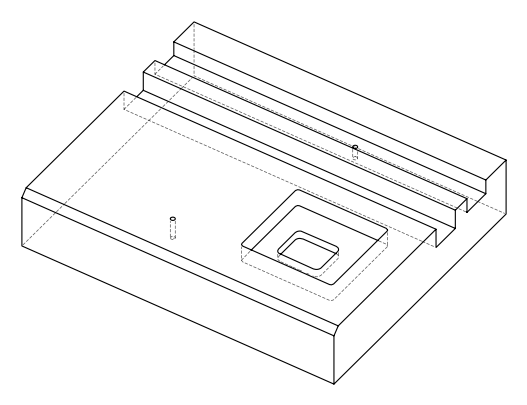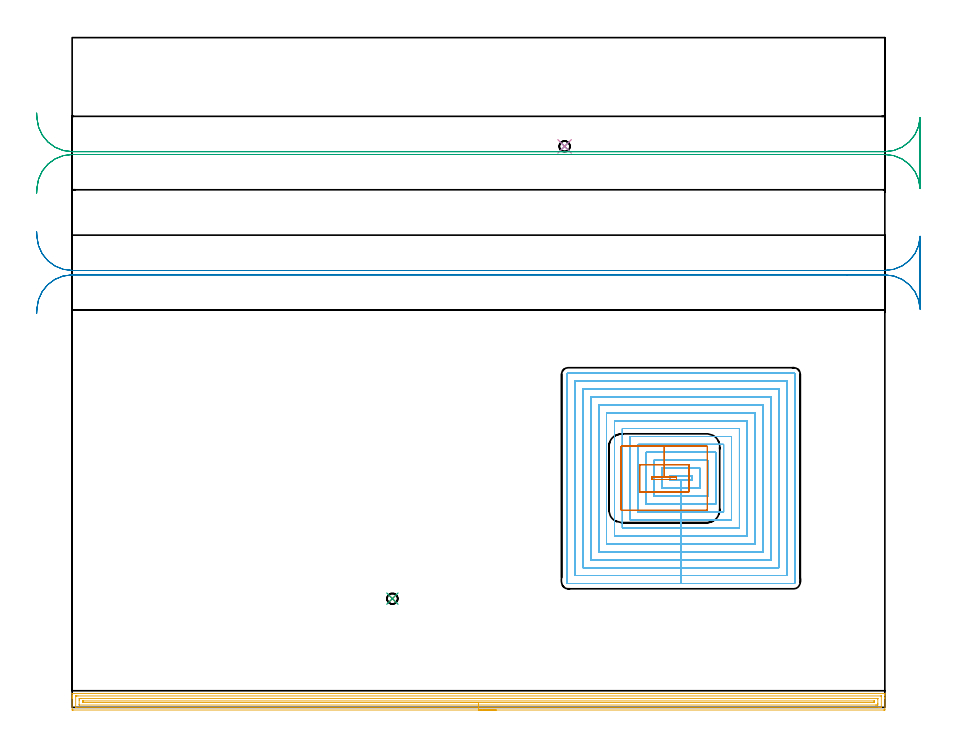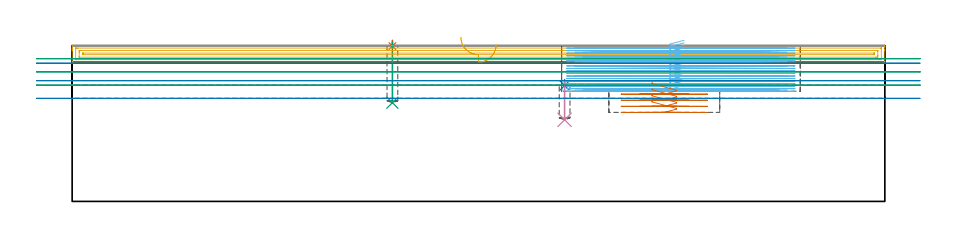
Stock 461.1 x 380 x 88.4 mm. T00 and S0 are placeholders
(PLAN: 9 operations, 5 tool changes, 168.1 min)
(1 SPOT_DRILL | STEP1POCKET | NXT0321_9005460120000 | 0.03 min | 0 mm3)
(2 SPOT_DRILL_1 | STEP1POCKET_1 | NXT0321_9005460120000 | 0.03 min | 2396 mm3)
(3 DRILL_BLIND_HOLE_INTO_CENTER | STEP1POCKET | NXT0301_032 | 0.14 min | 914 mm3)
(4 DRILL_BLIND_HOLE_INTO_CENTER_1 | STEP1POCKET_1 | NXT0301_032 | 0.09 min | 560 mm3)
(5 AREA_MILL | FG_CHAMFER_SURFACE | UGT0205_001 | 14.95 min | 20364 mm3)
(6 MILL_RECTANGULAR_POCKET | POCKET_RECTANGULAR_STRAIGHT | NXT0201_008 | Follow Part, ap 1.5, ae 75% | 136.3 min | 439582 mm3)
(7 MILL_RECTANGULAR_POCKET_1 | POCKET_RECTANGULAR_STRAIGHT_1 | UGT0201_132 | Follow Part, ap 3.5, ae 75% | 2.86 min | 37497 mm3)
(8 MILL_RECTANGULAR_SLOT | SLOT_RECTANGULAR | UGT0201_019 | Follow Part, ap 10, ae 75% | 7.13 min | 586062 mm3)
(9 MILL_RECTANGULAR_SLOT_1 | SLOT_RECTANGULAR_1 | UGT0201_019 | Follow Part, ap 10, ae 75% | 6.59 min | 427400 mm3)
(TOOL NXT0321_9005460120000 | NC Spot Drill, 142deg, 12mm, Carbide, Uncoated | D12 PA142 FL30 Z2)
(TOOL NXT0301_032 | Carbide Drill 6.1mm [860.1-0610-031A1-MM 2214] | D6.1 PA140 FL53 Z2)
(TOOL UGT0205_001 | Chamfer Mill 20 x 3 x 45 deg. | D20 FL50 Z2)
(TOOL NXT0201_008 | ENDMILL 6mm [2P460-0600-NA 1630] | D6 FL26 Z6)
(TOOL UGT0201_132 | Carbide End Mill 14.0 | D14 FL30 Z4)
(TOOL UGT0201_019 | End mill 40 mm | D40 FL63 Z6)
(OP 1 SPOT_DRILL)
G17 G21 G94 G90
T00 M6
G54
G17 G0 G90 X181.7 Y61.7 S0 M3
G43 Z98.4 H0
G94 G81 G98 Z88.137 F250. R91.4
G80
M5
M2
(OP 2 SPOT_DRILL_1)
G17 G21 G94 G90
T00 M6
G54
G17 G0 G90 X279.4 Y318.3 S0 M3
G43 Z98.4 H0
G94 G81 G98 Z65.737 F250. R69.
G80
M5
M2
(OP 3 DRILL_BLIND_HOLE_INTO_CENTER)
G17 G21 G94 G90
T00 M6
G54
G17 G0 G90 X181.7 Y61.7 S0 M3
G43 Z98.4 H1
G94 G81 G98 Z56. F250. R90.4
G80
M5
M2
(OP 4 DRILL_BLIND_HOLE_INTO_CENTER_1)
G17 G21 G94 G90
T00 M6
G54
G17 G0 G90 X279.4 Y318.3 S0 M3
G43 Z98.4 H1
G94 G81 G98 Z46.3 F250. R68.
G80
M5
M2
(OP 5 AREA_MILL)
G17 G21 G94 G90
T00 M6
G54
G17 G0 G90 X240.55 Y-1.5 S1061 M3
G43 Z98.4 H0
Z89.
G94 G1 X240.512 Z88.128 F250.
X240.398 Z87.264
X240.209 Z86.412
X239.947 Z85.58
X239.613 Z84.774
X239.21 Z84.
X238.742 Z83.264
X238.21 Z82.572
X237.621 Z81.929
X236.978 Z81.34
X236.286 Z80.808
X235.55 Z80.34
X234.776 Z79.937
X233.97 Z79.603
X233.138 Z79.341
X232.287 Z79.152
X231.422 Z79.038
X230.55 Z79.
X0.613
X0.056 Y-1.494 Z79.004
X0.01 Y-1.492 Z79.006
X0. Y-1.44 Z79.058
Y4.946 Z85.44
Y5.495 Z85.991
Y5.819 Z86.315
Y6.368 Z86.864
Y6.692 Z87.187
Y7.652 Z88.151
X0.004 Y7.778 Z88.27
X0.01 Y7.898 Z88.388
X0.166 Y7.9 Z88.4
X460.934
X461.09 Y7.898 Z88.388
X461.097 Y7.778 Z88.27
X461.1 Y7.651 Z88.151
Y7.342 Z87.841
Y6.692 Z87.187
Y5.495 Z85.991
Y4.946 Z85.44
Y-1.165 Z79.332
X461.096 Y-1.444 Z79.054
X461.09 Y-1.492 Z79.005
X461.04 Y-1.499 Z78.999
X460.487 Y-1.5 Z79.
X230.55
Y-0.086 Z80.414
X2.187 Y-0.085 Z80.415
X2.05 Y-0.084 Z80.416
X2.018 Y-0.081 Z80.419
X2.01 Y-0.078 Z80.422
X2.006 Y-0.07 Z80.43
X2.003 Y-0.042 Z80.458
X2. Y0.097 Z80.597
Y6.209 Z86.709
X2.002 Y6.339 Z86.839
X2.007 Y6.442 Z86.942
X2.01 Y6.472 Z86.972
X2.02 Y6.479 Z86.979
X2.058 Y6.48 Z86.98
X2.399 Y6.484 Z86.984
X2.61 Y6.485 Z86.985
X3.291 Y6.486 Z86.986
X458.913 Y6.485 Z86.985
X459.05 Y6.483 Z86.983
X459.082 Y6.481 Z86.981
X459.09 Y6.478 Z86.978
X459.094 Y6.47 Z86.97
X459.097 Y6.442 Z86.942
X459.1 Y6.303 Z86.803
Y0.191 Z80.691
X459.098 Y0.061 Z80.561
X459.093 Y-0.042 Z80.458
X459.09 Y-0.072 Z80.428
X459.081 Y-0.079 Z80.421
X459.042 Y-0.08 Z80.42
X458.702 Y-0.085 Z80.415
X458.49 Y-0.086 Z80.414
X457.809
X230.55
Y1.328 Z81.828
X4.184 Y1.329 Z81.829
X4.056 Y1.331 Z81.831
X4.022 Y1.334 Z81.834
X4.01 Y1.337 Z81.837
X4.007 Y1.347 Z81.847
X4.002 Y1.394 Z81.894
X4.001 Y1.454 Z81.954
X4. Y1.634 Z82.134
Y4.073 Z84.573
X4.001 Y4.253 Z84.753
X4.008 Y4.946 Z85.446
X4.01 Y5.035 Z85.535
X4.021 Y5.065 Z85.565
X4.061 Y5.067 Z85.567
X4.184 Y5.069 Z85.569
X4.949 Y5.071 Z85.571
X5.077 Y5.072 Z85.572
X456.916 Y5.071 Z85.571
X457.044 Y5.069 Z85.569
X457.078 Y5.066 Z85.566
X457.09 Y5.063 Z85.563
X457.093 Y5.053 Z85.553
X457.098 Y5.006 Z85.506
X457.099 Y4.946 Z85.446
X457.1 Y4.766 Z85.266
Y2.327 Z82.827
Y2.147 Z82.647
X457.092 Y1.454 Z81.954
X457.09 Y1.365 Z81.865
X457.079 Y1.335 Z81.835
X457.04 Y1.333 Z81.833
X456.916 Y1.331 Z81.831
X456.151 Y1.329 Z81.829
X456.023 Y1.328 Z81.828
X230.55
Y2.743 Z83.243
X6.09
X6.044 Y2.746 Z83.246
X6.014 Y2.749 Z83.249
X6.01 Y2.787 Z83.287
X6. Y3.171 Z83.671
Y3.2 Z83.7
X6.007 Y3.622 Z84.122
X6.01 Y3.643 Z84.143
X6.034 Y3.65 Z84.15
X6.115 Y3.655 Z84.155
X6.24 Y3.657 Z84.157
X455.01
X455.056 Y3.654 Z84.154
X455.086 Y3.651 Z84.151
X455.09 Y3.613 Z84.113
X455.1 Y3.229 Z83.729
Y3.2 Z83.7
X455.093 Y2.778 Z83.278
X455.091 Y2.757 Z83.257
X455.066 Y2.75 Z83.25
X454.985 Y2.745 Z83.245
X454.86 Y2.743 Z83.243
X230.55
X229.678 Z83.281
X228.814 Z83.395
X227.962 Z83.583
X227.13 Z83.846
X226.324 Z84.18
X225.55 Z84.582
X224.814 Z85.051
X224.122 Z85.582
X223.479 Z86.172
X222.89 Z86.815
X222.359 Z87.507
X221.89 Z88.243
X221.487 Z89.016
X221.153 Z89.822
X220.891 Z90.654
X220.702 Z91.506
X220.588 Z92.371
X220.55 Z93.243
G0 Z98.4
M5
M2
(OP 6 MILL_RECTANGULAR_POCKET)
G17 G21 G94 G90
T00 M6
G54
G17 G0 G90 X347.166 Y131.2 S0 M3
G43 Z98.4 H1
Z91.4
G94 G1 X339.2 Z89.265 F250.
Y128.8 Z88.622
X345.4 Z86.961
X351.6 F500.
Y131.2
X339.2
Y128.8
X345.4
Y124.3
X356.1
Y135.7
X334.7
Y124.3
X345.4
Y119.8
X360.6
Y140.2
X330.2
Y119.8
X345.4
Y115.3
X365.1
Y144.7
X325.7
Y115.3
X345.4
Y110.8
X369.6
Y149.2
X321.2
Y110.8
X345.4
Y106.3
X374.1
Y153.7
X316.7
Y106.3
X345.4
Y101.8
X378.6
Y158.2
X312.2
Y101.8
X345.4
Y97.3
X383.1
Y162.7
X307.7
Y97.3
X345.4
Y92.8
X387.6
Y167.2
X303.2
Y92.8
X345.4
Y88.3
X392.1
Y171.7
X298.7
Y88.3
X345.4
Y83.8
X396.6
Y176.2
X294.2
Y83.8
X345.4
Y79.3
X401.1
Y180.7
X289.7
Y79.3
X345.4
Y74.8
X405.6
Y185.2
X285.2
Y74.8
X345.4
Y70.3
X409.4
G3 X410.1 Y71. R0.7
G1 Y189.
G3 X409.4 Y189.7 R0.7
G1 X281.4
G3 X280.7 Y189. R0.7
G1 Y71.
G3 X281.4 Y70.3 R0.7
G1 X345.4
X346.4
G0 X347.166 Y131.2 Z89.961
G1 X339.2 Z87.826 F250.
Y128.8 Z87.183
X345.4 Z85.522
X351.6 F500.
Y131.2
X339.2
Y128.8
X345.4
Y124.3
X356.1
Y135.7
X334.7
Y124.3
X345.4
Y119.8
X360.6
Y140.2
X330.2
Y119.8
X345.4
Y115.3
X365.1
Y144.7
X325.7
Y115.3
X345.4
Y110.8
X369.6
Y149.2
X321.2
Y110.8
X345.4
Y106.3
X374.1
Y153.7
X316.7
Y106.3
X345.4
Y101.8
X378.6
Y158.2
X312.2
Y101.8
X345.4
Y97.3
X383.1
Y162.7
X307.7
Y97.3
X345.4
Y92.8
X387.6
Y167.2
X303.2
Y92.8
X345.4
Y88.3
X392.1
Y171.7
X298.7
Y88.3
X345.4
Y83.8
X396.6
Y176.2
X294.2
Y83.8
X345.4
Y79.3
X401.1
Y180.7
X289.7
Y79.3
X345.4
Y74.8
X405.6
Y185.2
X285.2
Y74.8
X345.4
Y70.3
X409.4
G3 X410.1 Y71. R0.7
G1 Y189.
G3 X409.4 Y189.7 R0.7
G1 X281.4
G3 X280.7 Y189. R0.7
G1 Y71.
G3 X281.4 Y70.3 R0.7
G1 X345.4
X346.4
G0 X347.166 Y131.2 Z88.522
G1 X339.2 Z86.388 F250.
Y128.8 Z85.745
X345.4 Z84.083
X351.6 F500.
Y131.2
X339.2
Y128.8
X345.4
Y124.3
X356.1
Y135.7
X334.7
Y124.3
X345.4
Y119.8
X360.6
Y140.2
X330.2
Y119.8
X345.4
Y115.3
X365.1
Y144.7
X325.7
Y115.3
X345.4
Y110.8
X369.6
Y149.2
X321.2
Y110.8
X345.4
Y106.3
X374.1
Y153.7
X316.7
Y106.3
X345.4
Y101.8
X378.6
Y158.2
X312.2
Y101.8
X345.4
Y97.3
X383.1
Y162.7
X307.7
Y97.3
X345.4
Y92.8
X387.6
Y167.2
X303.2
Y92.8
X345.4
Y88.3
X392.1
Y171.7
X298.7
Y88.3
X345.4
Y83.8
X396.6
Y176.2
X294.2
Y83.8
X345.4
Y79.3
X401.1
Y180.7
X289.7
Y79.3
X345.4
Y74.8
X405.6
Y185.2
X285.2
Y74.8
X345.4
Y70.3
X409.4
G3 X410.1 Y71. R0.7
G1 Y189.
G3 X409.4 Y189.7 R0.7
G1 X281.4
G3 X280.7 Y189. R0.7
G1 Y71.
G3 X281.4 Y70.3 R0.7
G1 X345.4
X346.4
G0 X347.166 Y131.2 Z87.083
G1 X339.2 Z84.949 F250.
Y128.8 Z84.306
X345.4 Z82.644
X351.6 F500.
Y131.2
X339.2
Y128.8
X345.4
Y124.3
X356.1
Y135.7
X334.7
Y124.3
X345.4
Y119.8
X360.6
Y140.2
X330.2
Y119.8
X345.4
Y115.3
X365.1
Y144.7
X325.7
Y115.3
X345.4
Y110.8
X369.6
Y149.2
X321.2
Y110.8
X345.4
Y106.3
X374.1
Y153.7
X316.7
Y106.3
X345.4
Y101.8
X378.6
Y158.2
X312.2
Y101.8
X345.4
Y97.3
X383.1
Y162.7
X307.7
Y97.3
X345.4
Y92.8
X387.6
Y167.2
X303.2
Y92.8
X345.4
Y88.3
X392.1
Y171.7
X298.7
Y88.3
X345.4
Y83.8
X396.6
Y176.2
X294.2
Y83.8
X345.4
Y79.3
X401.1
Y180.7
X289.7
Y79.3
X345.4
Y74.8
X405.6
Y185.2
X285.2
Y74.8
X345.4
Y70.3
X409.4
G3 X410.1 Y71. R0.7
G1 Y189.
G3 X409.4 Y189.7 R0.7
G1 X281.4
G3 X280.7 Y189. R0.7
G1 Y71.
G3 X281.4 Y70.3 R0.7
G1 X345.4
X346.4
G0 X347.166 Y131.2 Z85.644
G1 X339.2 Z83.51 F250.
Y128.8 Z82.867
X345.4 Z81.205
X351.6 F500.
Y131.2
X339.2
Y128.8
X345.4
Y124.3
X356.1
Y135.7
X334.7
Y124.3
X345.4
Y119.8
X360.6
Y140.2
X330.2
Y119.8
X345.4
Y115.3
X365.1
Y144.7
X325.7
Y115.3
X345.4
Y110.8
X369.6
Y149.2
X321.2
Y110.8
X345.4
Y106.3
X374.1
Y153.7
X316.7
Y106.3
X345.4
Y101.8
X378.6
Y158.2
X312.2
Y101.8
X345.4
Y97.3
X383.1
Y162.7
X307.7
Y97.3
X345.4
Y92.8
X387.6
Y167.2
X303.2
Y92.8
X345.4
Y88.3
X392.1
Y171.7
X298.7
Y88.3
X345.4
Y83.8
X396.6
Y176.2
X294.2
Y83.8
X345.4
Y79.3
X401.1
Y180.7
X289.7
Y79.3
X345.4
Y74.8
X405.6
Y185.2
X285.2
Y74.8
X345.4
Y70.3
X409.4
G3 X410.1 Y71. R0.7
G1 Y189.
G3 X409.4 Y189.7 R0.7
G1 X281.4
G3 X280.7 Y189. R0.7
G1 Y71.
G3 X281.4 Y70.3 R0.7
G1 X345.4
X346.4
G0 X347.166 Y131.2 Z84.205
G1 X339.2 Z82.071 F250.
Y128.8 Z81.428
X345.4 Z79.767
X351.6 F500.
Y131.2
X339.2
Y128.8
X345.4
Y124.3
X356.1
Y135.7
X334.7
Y124.3
X345.4
Y119.8
X360.6
Y140.2
X330.2
Y119.8
X345.4
Y115.3
X365.1
Y144.7
X325.7
Y115.3
X345.4
Y110.8
X369.6
Y149.2
X321.2
Y110.8
X345.4
Y106.3
X374.1
Y153.7
X316.7
Y106.3
X345.4
Y101.8
X378.6
Y158.2
X312.2
Y101.8
X345.4
Y97.3
X383.1
Y162.7
X307.7
Y97.3
X345.4
Y92.8
X387.6
Y167.2
X303.2
Y92.8
X345.4
Y88.3
X392.1
Y171.7
X298.7
Y88.3
X345.4
Y83.8
X396.6
Y176.2
X294.2
Y83.8
X345.4
Y79.3
X401.1
Y180.7
X289.7
Y79.3
X345.4
Y74.8
X405.6
Y185.2
X285.2
Y74.8
X345.4
Y70.3
X409.4
G3 X410.1 Y71. R0.7
G1 Y189.
G3 X409.4 Y189.7 R0.7
G1 X281.4
G3 X280.7 Y189. R0.7
G1 Y71.
G3 X281.4 Y70.3 R0.7
G1 X345.4
X346.4
G0 X347.166 Y131.2 Z82.767
G1 X339.2 Z80.632 F250.
Y128.8 Z79.989
X345.4 Z78.328
X351.6 F500.
Y131.2
X339.2
Y128.8
X345.4
Y124.3
X356.1
Y135.7
X334.7
Y124.3
X345.4
Y119.8
X360.6
Y140.2
X330.2
Y119.8
X345.4
Y115.3
X365.1
Y144.7
X325.7
Y115.3
X345.4
Y110.8
X369.6
Y149.2
X321.2
Y110.8
X345.4
Y106.3
X374.1
Y153.7
X316.7
Y106.3
X345.4
Y101.8
X378.6
Y158.2
X312.2
Y101.8
X345.4
Y97.3
X383.1
Y162.7
X307.7
Y97.3
X345.4
Y92.8
X387.6
Y167.2
X303.2
Y92.8
X345.4
Y88.3
X392.1
Y171.7
X298.7
Y88.3
X345.4
Y83.8
X396.6
Y176.2
X294.2
Y83.8
X345.4
Y79.3
X401.1
Y180.7
X289.7
Y79.3
X345.4
Y74.8
X405.6
Y185.2
X285.2
Y74.8
X345.4
Y70.3
X409.4
G3 X410.1 Y71. R0.7
G1 Y189.
G3 X409.4 Y189.7 R0.7
G1 X281.4
G3 X280.7 Y189. R0.7
G1 Y71.
G3 X281.4 Y70.3 R0.7
G1 X345.4
X346.4
G0 X347.166 Y131.2 Z81.328
G1 X339.2 Z79.193 F250.
Y128.8 Z78.55
X345.4 Z76.889
X351.6 F500.
Y131.2
X339.2
Y128.8
X345.4
Y124.3
X356.1
Y135.7
X334.7
Y124.3
X345.4
Y119.8
X360.6
Y140.2
X330.2
Y119.8
X345.4
Y115.3
X365.1
Y144.7
X325.7
Y115.3
X345.4
Y110.8
X369.6
Y149.2
X321.2
Y110.8
X345.4
Y106.3
X374.1
Y153.7
X316.7
Y106.3
X345.4
Y101.8
X378.6
Y158.2
X312.2
Y101.8
X345.4
Y97.3
X383.1
Y162.7
X307.7
Y97.3
X345.4
Y92.8
X387.6
Y167.2
X303.2
Y92.8
X345.4
Y88.3
X392.1
Y171.7
X298.7
Y88.3
X345.4
Y83.8
X396.6
Y176.2
X294.2
Y83.8
X345.4
Y79.3
X401.1
Y180.7
X289.7
Y79.3
X345.4
Y74.8
X405.6
Y185.2
X285.2
Y74.8
X345.4
Y70.3
X409.4
G3 X410.1 Y71. R0.7
G1 Y189.
G3 X409.4 Y189.7 R0.7
G1 X281.4
G3 X280.7 Y189. R0.7
G1 Y71.
G3 X281.4 Y70.3 R0.7
G1 X345.4
X346.4
G0 X347.166 Y131.2 Z79.889
G1 X339.2 Z77.754 F250.
Y128.8 Z77.111
X345.4 Z75.45
X351.6 F500.
Y131.2
X339.2
Y128.8
X345.4
Y124.3
X356.1
Y135.7
X334.7
Y124.3
X345.4
Y119.8
X360.6
Y140.2
X330.2
Y119.8
X345.4
Y115.3
X365.1
Y144.7
X325.7
Y115.3
X345.4
Y110.8
X369.6
Y149.2
X321.2
Y110.8
X345.4
Y106.3
X374.1
Y153.7
X316.7
Y106.3
X345.4
Y101.8
X378.6
Y158.2
X312.2
Y101.8
X345.4
Y97.3
X383.1
Y162.7
X307.7
Y97.3
X345.4
Y92.8
X387.6
Y167.2
X303.2
Y92.8
X345.4
Y88.3
X392.1
Y171.7
X298.7
Y88.3
X345.4
Y83.8
X396.6
Y176.2
X294.2
Y83.8
X345.4
Y79.3
X401.1
Y180.7
X289.7
Y79.3
X345.4
Y74.8
X405.6
Y185.2
X285.2
Y74.8
X345.4
Y70.3
X409.4
G3 X410.1 Y71. R0.7
G1 Y189.
G3 X409.4 Y189.7 R0.7
G1 X281.4
G3 X280.7 Y189. R0.7
G1 Y71.
G3 X281.4 Y70.3 R0.7
G1 X345.4
X346.4
G0 X347.166 Y131.2 Z78.45
G1 X339.2 Z76.315 F250.
Y128.8 Z75.672
X345.4 Z74.011
X351.6 F500.
Y131.2
X339.2
Y128.8
X345.4
Y124.3
X356.1
Y135.7
X334.7
Y124.3
X345.4
Y119.8
X360.6
Y140.2
X330.2
Y119.8
X345.4
Y115.3
X365.1
Y144.7
X325.7
Y115.3
X345.4
Y110.8
X369.6
Y149.2
X321.2
Y110.8
X345.4
Y106.3
X374.1
Y153.7
X316.7
Y106.3
X345.4
Y101.8
X378.6
Y158.2
X312.2
Y101.8
X345.4
Y97.3
X383.1
Y162.7
X307.7
Y97.3
X345.4
Y92.8
X387.6
Y167.2
X303.2
Y92.8
X345.4
Y88.3
X392.1
Y171.7
X298.7
Y88.3
X345.4
Y83.8
X396.6
Y176.2
X294.2
Y83.8
X345.4
Y79.3
X401.1
Y180.7
X289.7
Y79.3
X345.4
Y74.8
X405.6
Y185.2
X285.2
Y74.8
X345.4
Y70.3
X409.4
G3 X410.1 Y71. R0.7
G1 Y189.
G3 X409.4 Y189.7 R0.7
G1 X281.4
G3 X280.7 Y189. R0.7
G1 Y71.
G3 X281.4 Y70.3 R0.7
G1 X345.4
X346.4
G0 X347.166 Y131.2 Z77.011
G1 X339.2 Z74.877 F250.
Y128.8 Z74.233
X345.4 Z72.572
X351.6 F500.
Y131.2
X339.2
Y128.8
X345.4
Y124.3
X356.1
Y135.7
X334.7
Y124.3
X345.4
Y119.8
X360.6
Y140.2
X330.2
Y119.8
X345.4
Y115.3
X365.1
Y144.7
X325.7
Y115.3
X345.4
Y110.8
X369.6
Y149.2
X321.2
Y110.8
X345.4
Y106.3
X374.1
Y153.7
X316.7
Y106.3
X345.4
Y101.8
X378.6
Y158.2
X312.2
Y101.8
X345.4
Y97.3
X383.1
Y162.7
X307.7
Y97.3
X345.4
Y92.8
X387.6
Y167.2
X303.2
Y92.8
X345.4
Y88.3
X392.1
Y171.7
X298.7
Y88.3
X345.4
Y83.8
X396.6
Y176.2
X294.2
Y83.8
X345.4
Y79.3
X401.1
Y180.7
X289.7
Y79.3
X345.4
Y74.8
X405.6
Y185.2
X285.2
Y74.8
X345.4
Y70.3
X409.4
G3 X410.1 Y71. R0.7
G1 Y189.
G3 X409.4 Y189.7 R0.7
G1 X281.4
G3 X280.7 Y189. R0.7
G1 Y71.
G3 X281.4 Y70.3 R0.7
G1 X345.4
X346.4
G0 X347.166 Y131.2 Z75.572
G1 X339.2 Z73.438 F250.
Y128.8 Z72.795
X345.4 Z71.133
X351.6 F500.
Y131.2
X339.2
Y128.8
X345.4
Y124.3
X356.1
Y135.7
X334.7
Y124.3
X345.4
Y119.8
X360.6
Y140.2
X330.2
Y119.8
X345.4
Y115.3
X365.1
Y144.7
X325.7
Y115.3
X345.4
Y110.8
X369.6
Y149.2
X321.2
Y110.8
X345.4
Y106.3
X374.1
Y153.7
X316.7
Y106.3
X345.4
Y101.8
X378.6
Y158.2
X312.2
Y101.8
X345.4
Y97.3
X383.1
Y162.7
X307.7
Y97.3
X345.4
Y92.8
X387.6
Y167.2
X303.2
Y92.8
X345.4
Y88.3
X392.1
Y171.7
X298.7
Y88.3
X345.4
Y83.8
X396.6
Y176.2
X294.2
Y83.8
X345.4
Y79.3
X401.1
Y180.7
X289.7
Y79.3
X345.4
Y74.8
X405.6
Y185.2
X285.2
Y74.8
X345.4
Y70.3
X409.4
G3 X410.1 Y71. R0.7
G1 Y189.
G3 X409.4 Y189.7 R0.7
G1 X281.4
G3 X280.7 Y189. R0.7
G1 Y71.
G3 X281.4 Y70.3 R0.7
G1 X345.4
X346.4
G0 X347.166 Y131.2 Z74.133
G1 X339.2 Z71.999 F250.
Y128.8 Z71.356
X345.4 Z69.694
X351.6 F500.
Y131.2
X339.2
Y128.8
X345.4
Y124.3
X356.1
Y135.7
X334.7
Y124.3
X345.4
Y119.8
X360.6
Y140.2
X330.2
Y119.8
X345.4
Y115.3
X365.1
Y144.7
X325.7
Y115.3
X345.4
Y110.8
X369.6
Y149.2
X321.2
Y110.8
X345.4
Y106.3
X374.1
Y153.7
X316.7
Y106.3
X345.4
Y101.8
X378.6
Y158.2
X312.2
Y101.8
X345.4
Y97.3
X383.1
Y162.7
X307.7
Y97.3
X345.4
Y92.8
X387.6
Y167.2
X303.2
Y92.8
X345.4
Y88.3
X392.1
Y171.7
X298.7
Y88.3
X345.4
Y83.8
X396.6
Y176.2
X294.2
Y83.8
X345.4
Y79.3
X401.1
Y180.7
X289.7
Y79.3
X345.4
Y74.8
X405.6
Y185.2
X285.2
Y74.8
X345.4
Y70.3
X409.4
G3 X410.1 Y71. R0.7
G1 Y189.
G3 X409.4 Y189.7 R0.7
G1 X281.4
G3 X280.7 Y189. R0.7
G1 Y71.
G3 X281.4 Y70.3 R0.7
G1 X345.4
X346.4
G0 X347.166 Y131.2 Z72.694
G1 X339.2 Z70.56 F250.
Y128.8 Z69.917
X345.4 Z68.256
X351.6 F500.
Y131.2
X339.2
Y128.8
X345.4
Y124.3
X356.1
Y135.7
X334.7
Y124.3
X345.4
Y119.8
X360.6
Y140.2
X330.2
Y119.8
X345.4
Y115.3
X365.1
Y144.7
X325.7
Y115.3
X345.4
Y110.8
X369.6
Y149.2
X321.2
Y110.8
X345.4
Y106.3
X374.1
Y153.7
X316.7
Y106.3
X345.4
Y101.8
X378.6
Y158.2
X312.2
Y101.8
X345.4
Y97.3
X383.1
Y162.7
X307.7
Y97.3
X345.4
Y92.8
X387.6
Y167.2
X303.2
Y92.8
X345.4
Y88.3
X392.1
Y171.7
X298.7
Y88.3
X345.4
Y83.8
X396.6
Y176.2
X294.2
Y83.8
X345.4
Y79.3
X401.1
Y180.7
X289.7
Y79.3
X345.4
Y74.8
X405.6
Y185.2
X285.2
Y74.8
X345.4
Y70.3
X409.4
G3 X410.1 Y71. R0.7
G1 Y189.
G3 X409.4 Y189.7 R0.7
G1 X281.4
G3 X280.7 Y189. R0.7
G1 Y71.
G3 X281.4 Y70.3 R0.7
G1 X345.4
X346.4
G0 X347.166 Y131.2 Z71.256
G1 X339.2 Z69.121 F250.
Y128.8 Z68.478
X345.4 Z66.817
X351.6 F500.
Y131.2
X339.2
Y128.8
X345.4
Y124.3
X356.1
Y135.7
X334.7
Y124.3
X345.4
Y119.8
X360.6
Y140.2
X330.2
Y119.8
X345.4
Y115.3
X365.1
Y144.7
X325.7
Y115.3
X345.4
Y110.8
X369.6
Y149.2
X321.2
Y110.8
X345.4
Y106.3
X374.1
Y153.7
X316.7
Y106.3
X345.4
Y101.8
X378.6
Y158.2
X312.2
Y101.8
X345.4
Y97.3
X383.1
Y162.7
X307.7
Y97.3
X345.4
Y92.8
X387.6
Y167.2
X303.2
Y92.8
X345.4
Y88.3
X392.1
Y171.7
X298.7
Y88.3
X345.4
Y83.8
X396.6
Y176.2
X294.2
Y83.8
X345.4
Y79.3
X401.1
Y180.7
X289.7
Y79.3
X345.4
Y74.8
X405.6
Y185.2
X285.2
Y74.8
X345.4
Y70.3
X409.4
G3 X410.1 Y71. R0.7
G1 Y189.
G3 X409.4 Y189.7 R0.7
G1 X281.4
G3 X280.7 Y189. R0.7
G1 Y71.
G3 X281.4 Y70.3 R0.7
G1 X345.4
X346.4
G0 X347.166 Y131.2 Z69.817
G1 X339.2 Z67.682 F250.
Y128.8 Z67.039
X345.4 Z65.378
X351.6 F500.
Y131.2
X339.2
Y128.8
X345.4
Y124.3
X356.1
Y135.7
X334.7
Y124.3
X345.4
Y119.8
X360.6
Y140.2
X330.2
Y119.8
X345.4
Y115.3
X365.1
Y144.7
X325.7
Y115.3
X345.4
Y110.8
X369.6
Y149.2
X321.2
Y110.8
X345.4
Y106.3
X374.1
Y153.7
X316.7
Y106.3
X345.4
Y101.8
X378.6
Y158.2
X312.2
Y101.8
X345.4
Y97.3
X383.1
Y162.7
X307.7
Y97.3
X345.4
Y92.8
X387.6
Y167.2
X303.2
Y92.8
X345.4
Y88.3
X392.1
Y171.7
X298.7
Y88.3
X345.4
Y83.8
X396.6
Y176.2
X294.2
Y83.8
X345.4
Y79.3
X401.1
Y180.7
X289.7
Y79.3
X345.4
Y74.8
X405.6
Y185.2
X285.2
Y74.8
X345.4
Y70.3
X409.4
G3 X410.1 Y71. R0.7
G1 Y189.
G3 X409.4 Y189.7 R0.7
G1 X281.4
G3 X280.7 Y189. R0.7
G1 Y71.
G3 X281.4 Y70.3 R0.7
G1 X345.4
X346.4
G0 X347.166 Y131.2 Z68.378
G1 X339.2 Z66.243 F250.
Y128.8 Z65.6
X345.4 Z63.939
X351.6 F500.
Y131.2
X339.2
Y128.8
X345.4
Y124.3
X356.1
Y135.7
X334.7
Y124.3
X345.4
Y119.8
X360.6
Y140.2
X330.2
Y119.8
X345.4
Y115.3
X365.1
Y144.7
X325.7
Y115.3
X345.4
Y110.8
X369.6
Y149.2
X321.2
Y110.8
X345.4
Y106.3
X374.1
Y153.7
X316.7
Y106.3
X345.4
Y101.8
X378.6
Y158.2
X312.2
Y101.8
X345.4
Y97.3
X383.1
Y162.7
X307.7
Y97.3
X345.4
Y92.8
X387.6
Y167.2
X303.2
Y92.8
X345.4
Y88.3
X392.1
Y171.7
X298.7
Y88.3
X345.4
Y83.8
X396.6
Y176.2
X294.2
Y83.8
X345.4
Y79.3
X401.1
Y180.7
X289.7
Y79.3
X345.4
Y74.8
X405.6
Y185.2
X285.2
Y74.8
X345.4
Y70.3
X409.4
G3 X410.1 Y71. R0.7
G1 Y189.
G3 X409.4 Y189.7 R0.7
G1 X281.4
G3 X280.7 Y189. R0.7
G1 Y71.
G3 X281.4 Y70.3 R0.7
G1 X345.4
X346.4
G0 X347.166 Y131.2 Z66.939
G1 X339.2 Z64.804 F250.
Y128.8 Z64.161
X345.4 Z62.5
X351.6 F500.
Y131.2
X339.2
Y128.8
X345.4
Y124.3
X356.1
Y135.7
X334.7
Y124.3
X345.4
Y119.8
X360.6
Y140.2
X330.2
Y119.8
X345.4
Y115.3
X365.1
Y144.7
X325.7
Y115.3
X345.4
Y110.8
X369.6
Y149.2
X321.2
Y110.8
X345.4
Y106.3
X374.1
Y153.7
X316.7
Y106.3
X345.4
Y101.8
X378.6
Y158.2
X312.2
Y101.8
X345.4
Y97.3
X383.1
Y162.7
X307.7
Y97.3
X345.4
Y92.8
X387.6
Y167.2
X303.2
Y92.8
X345.4
Y88.3
X392.1
Y171.7
X298.7
Y88.3
X345.4
Y83.8
X396.6
Y176.2
X294.2
Y83.8
X345.4
Y79.3
X401.1
Y180.7
X289.7
Y79.3
X345.4
Y74.8
X405.6
Y185.2
X285.2
Y74.8
X345.4
Y70.3
X409.4
G3 X410.1 Y71. R0.7
G1 Y189.
G3 X409.4 Y189.7 R0.7
G1 X281.4
G3 X280.7 Y189. R0.7
G1 Y71.
G3 X281.4 Y70.3 R0.7
G1 X345.4
X346.4
G0 Z98.4
M5
M2
(OP 7 MILL_RECTANGULAR_POCKET_1)
G17 G21 G94 G90
T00 M6
G54
G17 G0 G90 X329.405 Y130.7 S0 M3
G43 Z98.4 H0
Z67.282
G94 G1 X329. Z67.173 F250.
Y129.3 Z66.798
X342.9 Z63.074
Y130.7 Z62.699
X335.95 Z60.836
X329. F500.
Y129.3
X342.9
Y130.7
X335.95
Y137.7
X322.
Y122.3
X349.9
Y137.7
X335.95
Y148.2
X311.8
G3 X311.5 Y147.9 R0.3
G1 Y112.1
G3 X311.8 Y111.8 R0.3
G1 X360.1
G3 X360.4 Y112.1 R0.3
G1 Y147.9
G3 X360.1 Y148.2 R0.3
G1 X335.95
X334.95
G0 X329.405 Y130.7 Z63.836
G1 X329. Z63.728 F250.
Y129.3 Z63.353
X342.9 Z59.628
Y130.7 Z59.253
X335.95 Z57.391
X329. F500.
Y129.3
X342.9
Y130.7
X335.95
Y137.7
X322.
Y122.3
X349.9
Y137.7
X335.95
Y148.2
X311.8
G3 X311.5 Y147.9 R0.3
G1 Y112.1
G3 X311.8 Y111.8 R0.3
G1 X360.1
G3 X360.4 Y112.1 R0.3
G1 Y147.9
G3 X360.1 Y148.2 R0.3
G1 X335.95
X334.95
G0 X329.405 Y130.7 Z60.391
G1 X329. Z60.282 F250.
Y129.3 Z59.907
X342.9 Z56.183
Y130.7 Z55.808
X335.95 Z53.945
X329. F500.
Y129.3
X342.9
Y130.7
X335.95
Y137.7
X322.
Y122.3
X349.9
Y137.7
X335.95
Y148.2
X311.8
G3 X311.5 Y147.9 R0.3
G1 Y112.1
G3 X311.8 Y111.8 R0.3
G1 X360.1
G3 X360.4 Y112.1 R0.3
G1 Y147.9
G3 X360.1 Y148.2 R0.3
G1 X335.95
X334.95
G0 X329.405 Y130.7 Z56.945
G1 X329. Z56.837 F250.
Y129.3 Z56.462
X342.9 Z52.737
Y130.7 Z52.362
X335.95 Z50.5
X329. F500.
Y129.3
X342.9
Y130.7
X335.95
Y137.7
X322.
Y122.3
X349.9
Y137.7
X335.95
Y148.2
X311.8
G3 X311.5 Y147.9 R0.3
G1 Y112.1
G3 X311.8 Y111.8 R0.3
G1 X360.1
G3 X360.4 Y112.1 R0.3
G1 Y147.9
G3 X360.1 Y148.2 R0.3
G1 X335.95
X334.95
G0 Z98.4
M5
M2
(OP 8 MILL_RECTANGULAR_SLOT)
G17 G21 G94 G90
T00 M6
G54
G17 G0 G90 X-20.134 Y223.5 S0 M3
G43 Z98.4 H0
Z78.433
G94 G1 X-19.97 Y226.495 F250.
G2 X-0.32 Y245.397 R20. F500.
X0. Y245.4 R20. F422.
G1 X439.68
X461.1 F500.
G2 X481.09 Y226.032 R20.
G1 Y267.268
G2 X461.1 Y247.9 R20.
G1 X0.
G2 X-19.97 Y266.805 R20.
G1 X-20.134 Y269.8 F250.
G0 Y223.5 Z68.467
G1 X-19.97 Y226.495
G2 X-0.32 Y245.397 R20. F500.
X0. Y245.4 R20. F414.
G1 X439.68
X461.1 F500.
G2 X481.09 Y226.032 R20.
G1 Y267.268
G2 X461.1 Y247.9 R20.
G1 X0.
G2 X-19.97 Y266.805 R20.
G1 X-20.134 Y269.8 F250.
G0 Y223.5 Z58.5
G1 X-19.97 Y226.495
G2 X-0.32 Y245.397 R20. F500.
X0. Y245.4 R20. F414.
G1 X439.68
X461.1 F500.
G2 X481.09 Y226.032 R20.
G1 Y267.268
G2 X461.1 Y247.9 R20.
G1 X0.
G2 X-19.97 Y266.805 R20.
G1 X-20.134 Y269.8 F250.
G0 Z98.4
M5
M2
(OP 9 MILL_RECTANGULAR_SLOT_1)
G17 G21 G94 G90
T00 M6
G54
G17 G0 G90 X-20.134 Y291.8 S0 M3
G43 Z98.4 H0
Z80.933
G94 G1 X-19.97 Y294.795 F250.
G2 X0. Y313.7 R20. F500.
G1 X461.1
G2 X481.09 Y294.332 R20.
G1 X481.1
Y334.668
X481.09
G2 X461.1 Y315.3 R20.
G1 X0.
G2 X-19.97 Y334.205 R20.
G1 X-20.134 Y337.2 F250.
G0 Y291.8 Z73.467
G1 X-19.97 Y294.795
G2 X0. Y313.7 R20. F500.
G1 X461.1
G2 X481.09 Y294.332 R20.
G1 X481.1
Y334.668
X481.09
G2 X461.1 Y315.3 R20.
G1 X0.
G2 X-19.97 Y334.205 R20.
G1 X-20.134 Y337.2 F250.
G0 Y291.8 Z66.
G1 X-19.97 Y294.795
G2 X0. Y313.7 R20. F500.
G1 X461.1
G2 X481.09 Y294.332 R20.
G1 X481.1
Y334.668
X481.09
G2 X461.1 Y315.3 R20.
G1 X0.
G2 X-19.97 Y334.205 R20.
G1 X-20.134 Y337.2 F250.
G0 Z98.4
M5
M2
